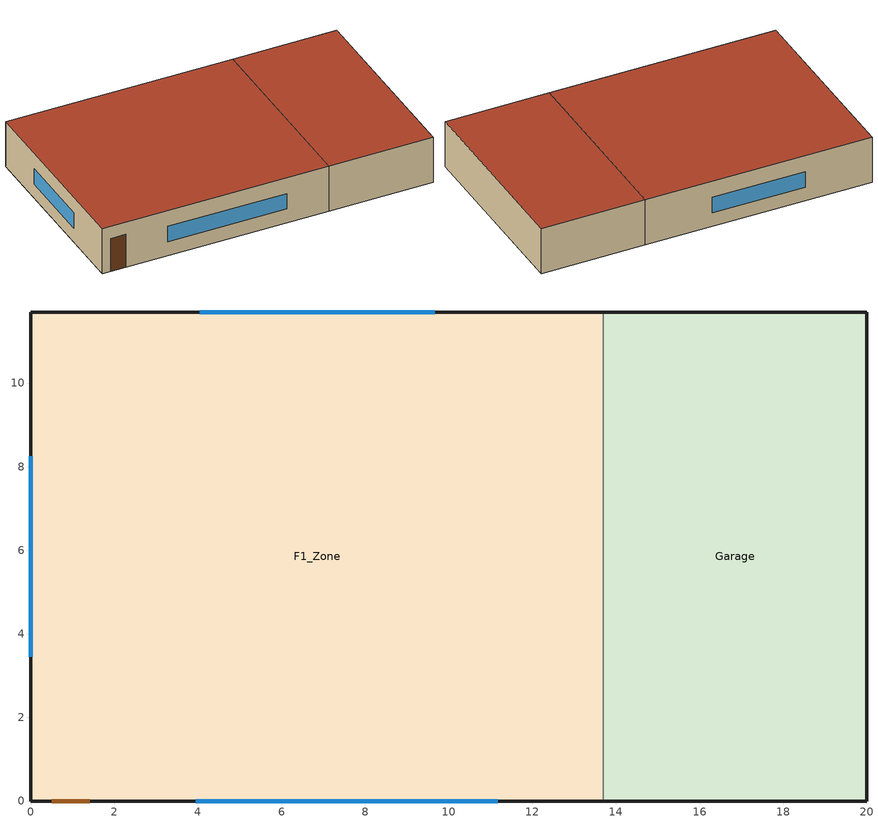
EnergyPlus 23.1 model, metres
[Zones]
F1_Zone
 floor ground (Slab): 0,11.7 13.7,11.7 13.7,0 0,0 z0
 wall outside (Exterior Wall): 13.7,11.7 0,11.7 0,0 13.7,0 z0:2.93
 wall to Garage (Interior Wall): 13.7,0 13.7,11.7 z0:2.93
 window (Window): 3.94,0 11.17,0 / 9.66,11.7 4.04,11.7 / 0,8.25 0,3.45 z0.9:1.9
 door (Exterior Door): 0.5,0 1.41,0 z0:2.13
 roof outside (Roof): 0,0 13.7,0 13.7,11.7 0,11.7 z2.93
Garage
 floor ground (Slab): 13.7,11.7 20,11.7 20,0 13.7,0 z0
 wall outside (Exterior Wall): 13.7,0 20,0 20,11.7 13.7,11.7 z0:2.93
 roof outside (Roof): 13.7,0 20,0 20,11.7 13.7,11.7 z2.93
[Building]
V19-house-fairbanks: 90, Suburbs, 0.04, 0.4, FullExterior, 25, 6
[Site:Location]
Fairbanks AK: 64.82, -147.85, -9, 133
[Site:GroundTemperature:BuildingSurface]
10, 10, 10, 10, 14.3, 17, 17.4, 16.1, 12.4, 10, 10, 10
[SizingPeriod:DesignDay]
Fairbanks Intl Arpt Ann Htg 99.6% Condns DB: 1, 21, WinterDesignDay, -41.9, 0, DefaultMultipliers, , Wetbulb, -41.9, , , , , 99737, 0.3, 20, No, No, No, ASHRAEClearSky, , , , , 0
Fairbanks Intl Arpt Ann Clg .4% Condns DB=>MWB: 7, 21, SummerDesignDay, 27.4, 10.2, DefaultMultipliers, , Wetbulb, 16.1, , , , , 99737, 3.1, 180, No, No, No, ASHRAETau, , , 0.387, 2.212
[Material]
Batt insulation 140mm: MediumRough, 0.14, 0.045, 12, 960, 0.9, 0.6, 0.6
Carpet pad 12mm: MediumRough, 0.0127, 0.06, 288, 1380, 0.9, 0.6, 0.6
Cast concrete 200mm: MediumRough, 0.2, 1.73, 2243, 837, 0.9, 0.6, 0.6
Gypsum board 13mm: MediumRough, 0.0127, 0.16, 800, 1090, 0.9, 0.6, 0.6
OSB sheathing 12mm: MediumRough, 0.0127, 0.12, 640, 1210, 0.9, 0.6, 0.6
Plywood 16mm: MediumRough, 0.0159, 0.12, 544, 1210, 0.9, 0.6, 0.6
Roof membrane 10mm: MediumRough, 0.0095, 0.16, 1121, 1460, 0.9, 0.6, 0.6
Stucco 25mm: MediumRough, 0.025, 0.72, 1856, 840, 0.9, 0.6, 0.6
XPS board 50mm: MediumRough, 0.05, 0.029, 35, 1400, 0.9, 0.6, 0.6
Door panel: MediumSmooth, 0.045, 0.15, 600, 1630, 0.9, 0.6, 0.6
[Construction]
Exterior Wall: Stucco 25mm, XPS board 50mm, OSB sheathing 12mm, Batt insulation 140mm, Gypsum board 13mm
Roof: Roof membrane 10mm, Plywood 16mm, Batt insulation 140mm, Gypsum board 13mm
Slab: Cast concrete 200mm, Carpet pad 12mm
Interior Wall: Gypsum board 13mm, Gypsum board 13mm
Window: Glazing
Exterior Door: Door panel
[WindowMaterial:SimpleGlazingSystem]
Glazing: 1.67, 0.38, 0.54
[Zone]
F1_Zone: 0, 0, 0, 0, 1, 1, autocalculate, autocalculate, autocalculate, , , Yes
Garage: 0, 0, 0, 0, 1, 1, autocalculate, autocalculate, autocalculate, , , No
[People]
F1_Zone People: F1_Zone, Occupancy Schedule, People, 4, , , 0.3, autocalculate, Activity Schedule
[Lights]
F1_Zone Lights: F1_Zone, Lighting Schedule, Watts/Area, , 4.99, , 0, 0.42, 0.18
[ElectricEquipment]
F1_Zone Equipment: F1_Zone, Equipment Schedule, Watts/Area, , 5.8, , 0, 0.5, 0
[ZoneInfiltration:DesignFlowRate]
F1_Zone Infiltration: F1_Zone, Always On, AirChanges/Hour, , , , 0.4, 1, 0, 0, 0
Garage Infiltration: Garage, Always On, AirChanges/Hour, , , , 1, 1, 0, 0, 0
[HVACTemplate:Thermostat]
Thermostat: Heating Setpoint, , Cooling Setpoint
[HVACTemplate:Zone:Unitary]
F1_Zone: F1_Zone PSZ-HP, Thermostat, autosize, , , Flow/Person, 0.00236
[HVACTemplate:System:UnitaryHeatPump:AirToAir]
F1_Zone PSZ-HP: , F1_Zone, autosize, autosize, , , BlowThrough, 0.6, 500, 0.9, , SingleSpeedDX, , 12.8, autosize, autosize, 4.12, SingleSpeedDXHeatPump, , 45, autosize, 3.06, -8, , , , , Electric, , autosize, , , , autosize, autosize, , NoEconomizer
[Schedule:Compact]
Occupancy Schedule: Fraction, Through: 12/31, For: Weekdays SummerDesignDay WinterDesignDay, Until: 07:00, 1, Until: 08:00, 0.5, Until: 09:00, 0.3, Until: 17:00, 0.2, Until: 18:00, 0.6, Until: 19:00, 0.8, Until: 22:00, 0.9, Until: 24:00, 1, For: Saturday, Until: 08:00, 1, Until: 22:00, 0.8, Until: 24:00, 1, For: Sunday Holidays AllOtherDays, Until: 08:00, 1, Until: 22:00, 0.8, Until: 24:00, 1
Lighting Schedule: Fraction, Through: 12/31, For: Weekdays SummerDesignDay WinterDesignDay, Until: 06:00, 0.05, Until: 07:00, 0.3, Until: 08:00, 0.4, Until: 09:00, 0.2, Until: 17:00, 0.1, Until: 18:00, 0.4, Until: 19:00, 0.6, Until: 21:00, 0.8, Until: 22:00, 0.6, Until: 23:00, 0.3, Until: 24:00, 0.1, For: Saturday, Until: 07:00, 0.05, Until: 09:00, 0.3, Until: 17:00, 0.2, Until: 18:00, 0.5, Until: 19:00, 0.7, Until: 21:00, 0.8, Until: 22:00, 0.6, Until: 23:00, 0.3, Until: 24:00, 0.1, For: Sunday Holidays AllOtherDays, Until: 07:00, 0.05, Until: 09:00, 0.3, Until: 17:00, 0.2, Until: 18:00, 0.5, Until: 19:00, 0.7, Until: 21:00, 0.8, Until: 22:00, 0.6, Until: 23:00, 0.3, Until: 24:00, 0.1
Equipment Schedule: Fraction, Through: 12/31, For: Weekdays SummerDesignDay WinterDesignDay, Until: 06:00, 0.3, Until: 07:00, 0.5, Until: 08:00, 0.6, Until: 09:00, 0.4, Until: 17:00, 0.3, Until: 18:00, 0.6, Until: 20:00, 0.8, Until: 21:00, 0.7, Until: 22:00, 0.6, Until: 23:00, 0.5, Until: 24:00, 0.4, For: Saturday, Until: 07:00, 0.3, Until: 22:00, 0.6, Until: 23:00, 0.5, Until: 24:00, 0.4, For: Sunday Holidays AllOtherDays, Until: 07:00, 0.3, Until: 22:00, 0.6, Until: 23:00, 0.5, Until: 24:00, 0.4
Activity Schedule: Any Number, Through: 12/31, For: AllDays, Until: 24:00, 120
Always On: Fraction, Through: 12/31, For: AllDays, Until: 24:00, 1
Heating Setpoint: Temperature, Through: 12/31, For: AllDays, Until: 24:00, 20.1
Cooling Setpoint: Temperature, Through: 12/31, For: AllDays, Until: 24:00, 24.9
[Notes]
source: assumed (half the monthly mean air temperature plus 9 C)
